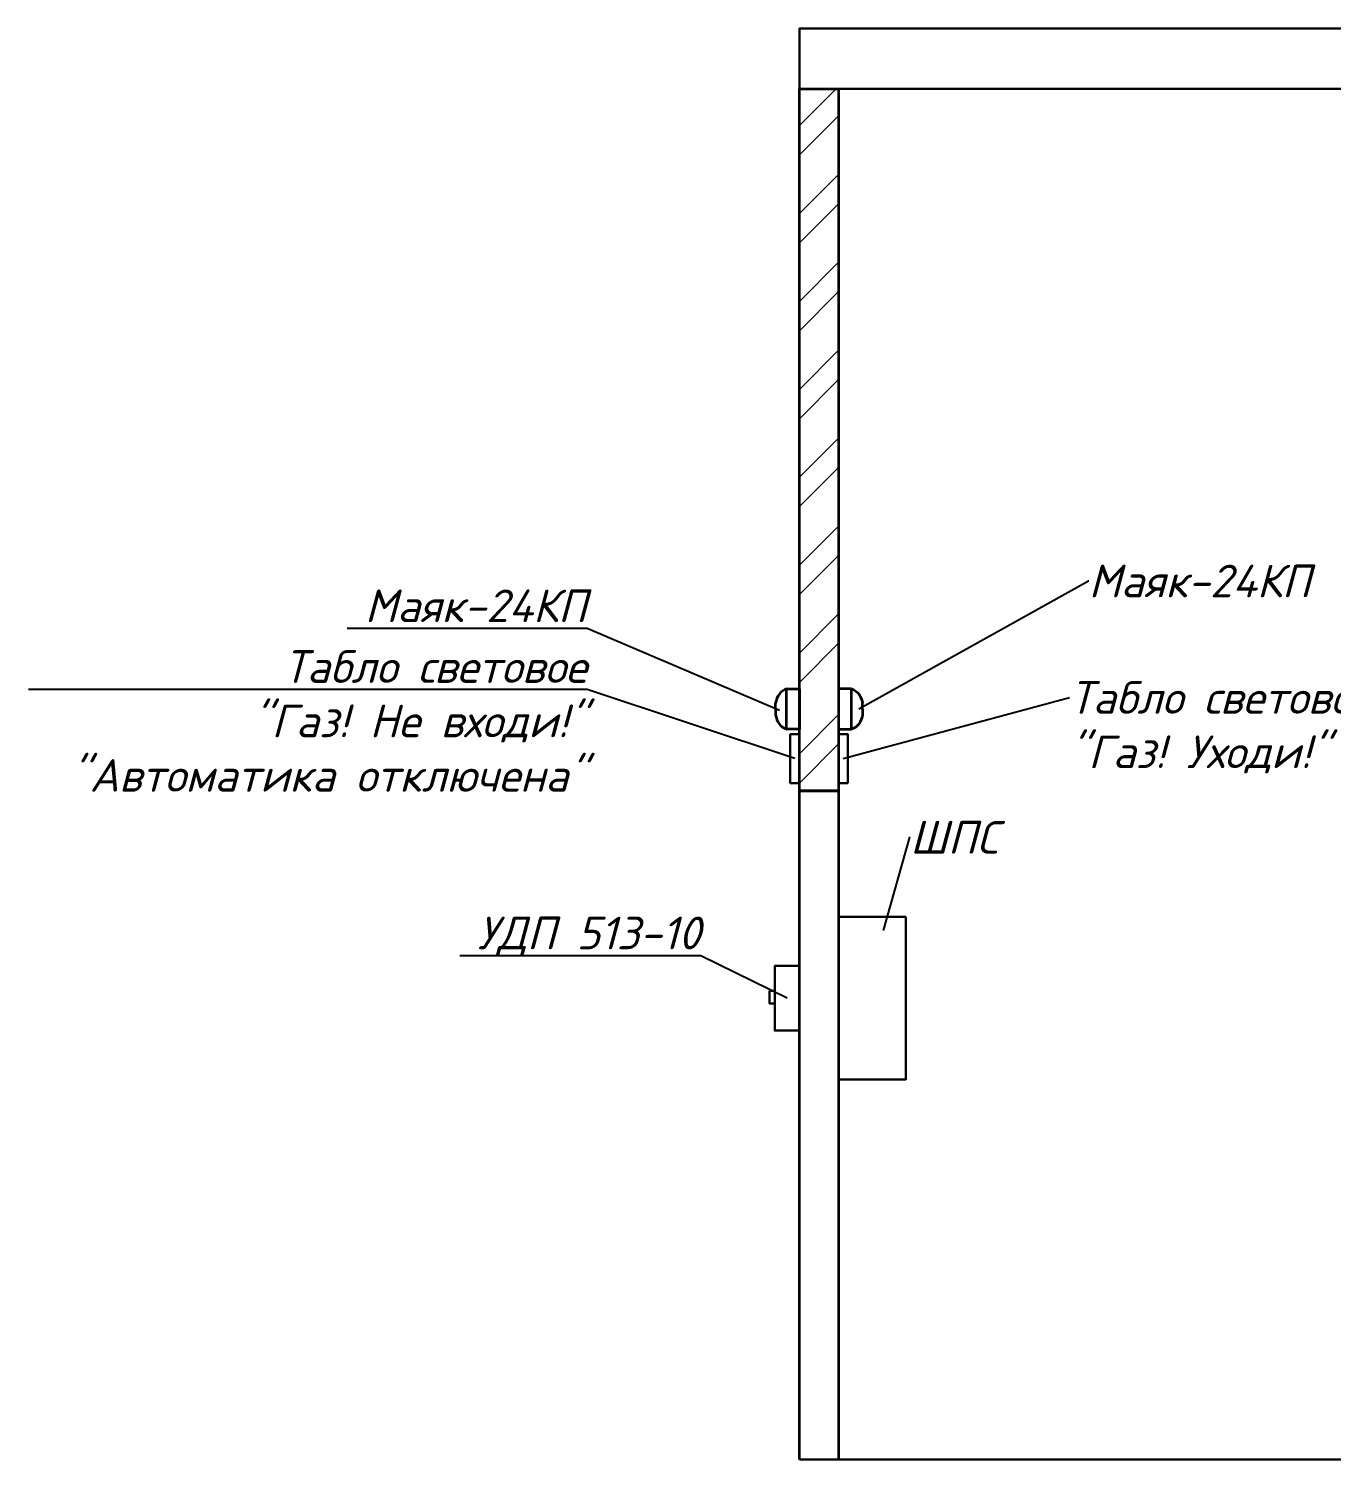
# Model space of a CAD drawing. Header units: millimetres. Extents: x 30169 to 203393, y 1026 to 13462.
# Drawn here: x 156363 to 158758, y 4213 to 6844 of the extents above; entities that cross this region are included whole.
import ezdxf
from ezdxf import colors
from ezdxf.entities.mleader import LeaderData, LeaderLine
from ezdxf.math import Vec2, Vec3

# ---------------------------------------------------------------- set-up
doc = ezdxf.new("R2010")
doc.units = ezdxf.units.MM
for name, color, linetype, lineweight in [('shkl', 138, 'Continuous', 15), ('®_КИРПИЧ_120', 7, 'Continuous', 35), ('®_ЛЕСТНИЦА', 7, 'Continuous', 18)]:
    doc.layers.add(name, color=color, linetype=linetype, lineweight=lineweight)
doc.layers.add('АГПТ', color=7, linetype='Continuous')
doc.styles.add('Архитектурный', font='isocpeui.ttf')

# ---------------------------------------------------------------- blocks, each defined once
blk = doc.blocks.new('маяк')
at = {"layer": '®_КИРПИЧ_120', "color": 1}
for q in [(275862.753631919, 44113.28939762023), (275862.753631919, 44077.13910767121)]:
    blk.add_line((275862.753631919, 44095.21425264573), q, dxfattribs=at)
at = {"layer": '®_КИРПИЧ_120'}
blk.add_lwpolyline([(275896.158205069, 44157.45264619972), (275935.6645307861, 44157.45264619972), (275935.6645307861, 44032.97585909172), (275896.158205069, 44032.97585909172)], close=True, dxfattribs=at)
at = {"layer": '®_КИРПИЧ_120', "color": 1}
for centre, start, end in [((275914.6235746536, 44108.77061137664), 110.772018207683, 175.02109810881), ((275914.6235746536, 44081.65789391482), 184.9789018911726, 249.2279817924579)]:
    blk.add_arc(centre, 52.0664036439426, start, end, dxfattribs=at)

msp = doc.modelspace()

# ---------------------------------------------------------------- linework, layer by layer
at = {"layer": 'shkl', "color": 0, "lineweight": 30}
msp.add_lwpolyline([(157780.2332539449, 6732.774295655662), (161992.2332539448, 6732.774295655662), (161992.2332539448, 6843.646401065519), (157780.2332539449, 6843.646401065519)], close=True, dxfattribs=at)
at = {"layer": '®_КИРПИЧ_120', "linetype": 'Continuous', "lineweight": 18, "transparency": 33554610}
for p, q in [((157780.2332539449, 6665.218129504239), (157847.7894200962, 6732.774295655662)), ((157780.2332539449, 6611.336569504405), (157852.2332539447, 6683.336569504231)), ((157780.2332539449, 6503.573519325292), (157852.2332539447, 6575.573519325118)), ((157780.2332539449, 6449.691959325284), (157852.2332539447, 6521.691959325284)), ((157780.2332539454, 6341.928909146112), (157852.2332539447, 6413.928909146054)), ((157780.2332539454, 6288.047349146219), (157852.2332539454, 6360.047349146102)), ((157780.2332539454, 6180.284298967047), (157852.2332539454, 6252.284298967047)), ((157780.2332539454, 6126.402738967154), (157852.2332539454, 6198.402738967154)), ((157780.2332539454, 6018.639688788158), (157852.2332539454, 6090.639688787924)), ((157780.2332539459, 5964.758128788207), (157852.2332539454, 6036.758128787916)), ((157780.2332539459, 5856.995078608918), (157852.233253946, 5928.995078609035)), ((157780.2332539459, 5803.113518609084), (157852.233253946, 5875.113518608909)), ((157780.2332539459, 5695.350468430029), (157852.233253946, 5767.350468429796)), ((157780.2332539459, 5641.468908430137), (157852.233253946, 5713.468908429962)), ((157780.2332539459, 5510.15154248121), (157852.233253946, 5582.151542481035)), ((157780.2332539459, 5456.269982481143), (157852.233253946, 5528.269982481144))]:
    msp.add_line(p, q, dxfattribs=at)
at = {"layer": '®_КИРПИЧ_120'}
msp.add_lwpolyline([(157780.2332539432, 5442.141372534622), (157780.2332539449, 6732.774295655662), (157852.2332539447, 6732.774295655662), (157852.2332539432, 5442.141372534622)], close=True, dxfattribs=at)
msp.add_lwpolyline([(157780.2332539432, 4212.774295587442), (157780.2332539432, 5442.141372486368), (157852.2332539416, 5442.141372487241), (157852.2332539416, 4212.774295573996)], dxfattribs=at)
at = {"layer": '®_ЛЕСТНИЦА', "color": 7, "linetype": 'ByBlock', "lineweight": 30, "ltscale": 200}
msp.add_lwpolyline([(161992.2332539415, 4212.774295567593), (157780.2332539416, 4212.774295573415)], dxfattribs=at)
at = {"layer": 'АГПТ', "color": 1, "lineweight": 30}
for p, q in [((157975.5185832718, 5210.679618254538), (157852.2332539416, 5210.679618254538)), ((157975.5185832718, 4910.679618254538), (157975.5185832718, 5210.679618254538)), ((157852.2332539416, 4911.133180426842), (157975.5185832718, 4911.133180426842))]:
    msp.add_line(p, q, dxfattribs=at)
at = {"layer": 'АГПТ', "color": 7, "lineweight": 30}
for points in [[(157780.2332539432, 5456.269982478175), (157763.2643815221, 5456.269982478175), (157763.2643815221, 5546.269982478175), (157780.2332539432, 5546.269982478175)], [(157869.2021263637, 5456.269982478175), (157852.2332539432, 5456.269982478175), (157852.2332539432, 5546.269982478175), (157869.2021263637, 5546.269982478175)]]:
    msp.add_lwpolyline(points, close=True, dxfattribs=at)
at = {"layer": 'АГПТ', "color": 1, "lineweight": 30}
for points in [[(157780.2332539432, 5001.222987503338), (157734.8211574167, 5001.222987503338), (157734.8211574167, 5120.136248137978), (157780.2332539432, 5120.136248137978)], [(157725.3725990521, 5074.21435473743), (157734.8211574167, 5074.21435473743), (157734.8211574162, 5050.967313513859), (157725.3725990521, 5050.967313513859)]]:
    msp.add_lwpolyline(points, close=True, dxfattribs=at)

# ---------------------------------------------------------------- block references
at = {"layer": '®_КИРПИЧ_120', "yscale": 0.6, "zscale": 0.6}
for p, xscale in [((-7781.165464528918, -20864.58178579295), 0.6), ((323413.6319724129, -20864.58178579295), -0.6)]:
    msp.add_blockref('маяк', p, dxfattribs=dict(at, xscale=xscale))

# ---------------------------------------------------------------- leaders
at = {"layer": 'АГПТ', "color": 7, "lineweight": 25}
ml = msp.add_multileader_mtext('Standard', dxfattribs=at)
ml.set_content('Маяк-24КП', color=7, style='Архитектурный')
ml.set_leader_properties()
ml.build(insert=Vec2(0, 0))
ml.multileader.update_dxf_attribs({"text_right_attachment_type": 6, "dogleg_length": 0.36, "arrow_head_size": 0.108})
ctx = ml.context
ctx.base_point, ctx.char_height, ctx.arrow_head_size, ctx.landing_gap_size, ctx.plane_origin = Vec3(158311.9152616727, 5827.941459452443), 60, 0.108, 0.054, Vec3(157943.9798352147, 5597.969359141775)
ctx.right_attachment = 6
notes = []
notes.append((ctx, [(1, (1, 1, 0), (158311.6992616727, 5827.941459452443), (1, 0), 0.216, [(0, [(157889.1110049606, 5592.546765794629)], 0, [])])]))
ctx.mtext.insert, ctx.mtext.flow_direction = Vec3(158311.9692616729, 5857.941459452444), 5
ml = msp.add_multileader_mtext('Standard', dxfattribs=at)
ml.set_content('Маяк-24КП', color=7, style='Архитектурный')
ml.set_leader_properties()
ml.build(insert=Vec2(0, 0))
ml.multileader.update_dxf_attribs({"text_right_attachment_type": 6, "dogleg_length": 0.36, "arrow_head_size": 0.108})
ctx = ml.context
ctx.base_point, ctx.char_height, ctx.arrow_head_size, ctx.landing_gap_size, ctx.plane_origin = Vec3(156954.7290195397, 5782.327428469377), 60, 0.108, 0.054, Vec3(156604.7860276597, 5551.864195825707)
ctx.right_attachment, ctx.text_align_type = 6, 2
notes.append((ctx, [(0, (1, 1, 0), (157389.6893831761, 5740.327428469377), (-1, 0), 0.216, [(0, [(157743.5903714996, 5589.859223884648)], 0, [])])]))
ctx.mtext.insert, ctx.mtext.alignment, ctx.mtext.flow_direction = Vec3(157389.4193831766, 5812.327428469319), 3, 5
ml = msp.add_multileader_mtext('Standard', dxfattribs=at)
ml.set_content('Табло световое\\P"Газ! Не входи!"\\P"Автоматика отключена"', color=7, style='Архитектурный')
ml.set_leader_properties()
ml.build(insert=Vec2(0, 0))
ml.multileader.update_dxf_attribs({"text_right_attachment_type": 6, "dogleg_length": 0.36, "arrow_head_size": 0.108})
ctx = ml.context
ctx.base_point, ctx.char_height, ctx.arrow_head_size, ctx.landing_gap_size, ctx.plane_origin = Vec3(156367.7744740852, 5670.585062014581), 60, 0.108, 0.054, Vec3(157771.7490041784, 5501.270135831438)
ctx.right_attachment, ctx.text_align_type = 6, 2
notes.append((ctx, [(0, (1, 1, 0), (157389.6893831761, 5628.58506201458), (-1, 0), 0.216, [(0, [(157771.7490041784, 5501.270135831438)], 0, [])])]))
ctx.mtext.insert, ctx.mtext.alignment, ctx.mtext.flow_direction = Vec3(157389.4193831761, 5700.58506201458), 3, 5
ml = msp.add_multileader_mtext('Standard', dxfattribs=at)
ml.set_content('Табло световое\\P"Газ! Уходи!"', color=7, style='Архитектурный')
ml.set_leader_properties()
ml.build(insert=Vec2(0, 0))
ml.multileader.update_dxf_attribs({"text_right_attachment_type": 6, "dogleg_length": 0.36, "arrow_head_size": 0.108})
ctx = ml.context
ctx.base_point, ctx.char_height, ctx.arrow_head_size, ctx.landing_gap_size, ctx.plane_origin = Vec3(158276.6531817092, 5613.778032482603), 60, 0.108, 0.054, Vec3(157908.7177552513, 5501.270036018338)
ctx.right_attachment = 6
notes.append((ctx, [(1, (1, 1, 0), (158276.4371817092, 5613.778032482603), (1, 0), 0.216, [(0, [(157860.7177132975, 5501.269986163418)], 0, [])])]))
ctx.mtext.insert, ctx.mtext.flow_direction = Vec3(158276.7071817091, 5643.800759755367), 5
ml = msp.add_multileader_mtext('Standard', dxfattribs=at)
ml.set_content('ШПС', color=7, style='Архитектурный')
ml.set_leader_properties()
ml.build(insert=Vec2(0, 0))
ml.multileader.update_dxf_attribs({"text_right_attachment_type": 6, "dogleg_length": 0.36, "arrow_head_size": 0.108})
ctx = ml.context
ctx.base_point, ctx.char_height, ctx.arrow_head_size, ctx.landing_gap_size, ctx.plane_origin = Vec3(157983.4912797695, 5356.594188611839), 60, 0.108, 0.054, Vec3(157934.5967791927, 5184.962732673158)
ctx.right_attachment = 6
notes.append((ctx, [(0, (1, 1, 0), (157983.2752797695, 5356.594188611839), (1, 0), 0.216, [(0, [(157934.5967791927, 5184.962732673158)], 0, [])])]))
ctx.mtext.insert, ctx.mtext.flow_direction = Vec3(157983.5452797696, 5386.594188611898), 5
ml = msp.add_multileader_mtext('Standard', dxfattribs=at)
ml.set_content('УДП 513-10', color=7, style='Архитектурный')
ml.set_leader_properties()
ml.build(insert=Vec2(0, 0))
ml.multileader.update_dxf_attribs({"text_right_attachment_type": 6, "dogleg_length": 0.36, "arrow_head_size": 0.108})
ctx = ml.context
ctx.base_point, ctx.char_height, ctx.arrow_head_size, ctx.landing_gap_size, ctx.plane_origin = Vec3(157178.9703339924, 5176.179219916347), 60, 0.108, 0.054, Vec3(157757.9026346574, 5060.679281103716)
ctx.right_attachment, ctx.text_align_type = 6, 2
notes.append((ctx, [(0, (1, 1, 0), (157598.657970356, 5138.679219916348), (-1, 0), 0.216, [(0, [(157757.9026346574, 5060.679281103716)], 0, [])])]))
ctx.mtext.insert, ctx.mtext.alignment, ctx.mtext.flow_direction = Vec3(157598.387970356, 5210.679219916347), 3, 5
for ctx, leaders in notes:
    for number, flags, end, landing, length, lines in leaders:
        leader = LeaderData()
        leader.index, (leader.has_last_leader_line, leader.has_dogleg_vector, leader.attachment_direction) = number, flags
        leader.last_leader_point, leader.dogleg_vector, leader.dogleg_length = Vec3(end), Vec3(landing), length
        for number, points, colour, breaks in lines:
            line = LeaderLine()
            line.index, line.vertices, line.color, line.breaks = number, Vec3.list(points), colors.encode_raw_color(colour), breaks
            leader.lines.append(line)
        ctx.leaders.append(leader)

doc.saveas('drawing.dxf')
